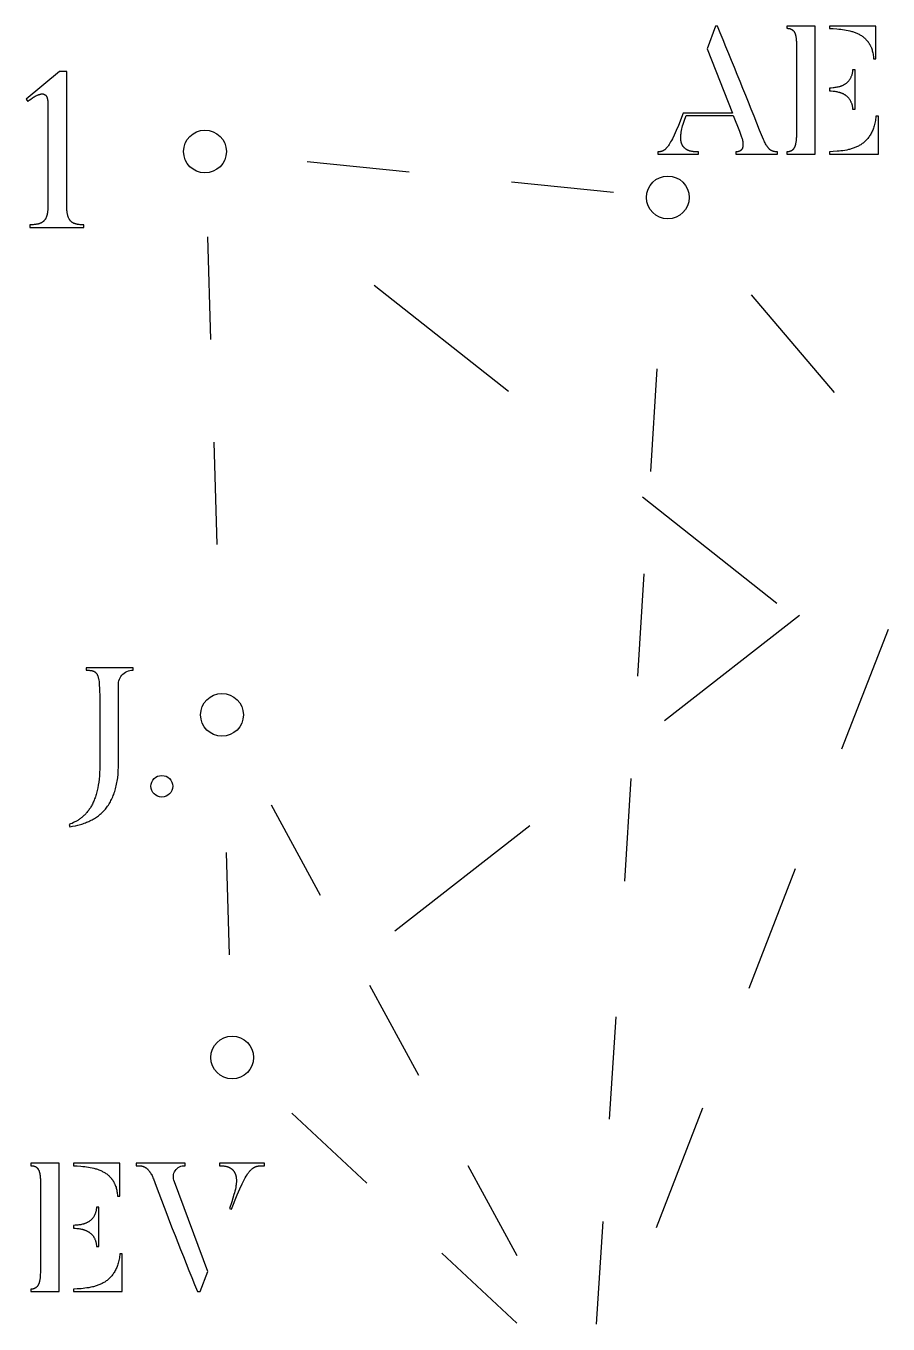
# Model space of a CAD drawing. Header units: millimetres. Extents: x 3735 to 5333, y 3252 to 4770.
# Drawn here: x 5042.9 to 5143.7, y 3332.1 to 3483.8 of the extents above; entities that cross this region are included whole.
import ezdxf

# ---------------------------------------------------------------- set-up
doc = ezdxf.new("R2010")
doc.units = ezdxf.units.MM
doc.layers.add('MASHARAB', color=6, linetype='Continuous', true_color=0xff00ff)

msp = doc.modelspace()

# ---------------------------------------------------------------- linework, layer by layer
at = {"layer": 'MASHARAB'}
for p, q in [((5075.76, 3467.98), (5087.7, 3466.8)), ((5099.65, 3465.61), (5111.59, 3464.43)), ((5064.12, 3459.18), (5064.48, 3447.19)), ((5083.59, 3453.55), (5099.29, 3441.16)), ((5127.66, 3452.39), (5137.39, 3440.97)), ((5116.66, 3443.74), (5115.9, 3431.76)), ((5064.84, 3435.19), (5065.21, 3423.2)), ((5114.98, 3428.77), (5130.68, 3416.37)), ((5115.14, 3419.79), (5114.38, 3407.81)), ((5117.55, 3402.65), (5133.32, 3414.95)), ((5143.67, 3413.26), (5138.25, 3399.28)), ((5113.62, 3395.84), (5112.86, 3383.86)), ((5071.55, 3392.76), (5077.29, 3382.22)), ((5086.01, 3378.05), (5101.78, 3390.35)), ((5066.29, 3387.21), (5066.65, 3375.22)), ((5132.83, 3385.29), (5127.41, 3371.31)), ((5083.04, 3371.69), (5088.78, 3361.15)), ((5111.85, 3367.99), (5111.09, 3356.02)), ((5073.97, 3356.73), (5082.74, 3348.54)), ((5121.98, 3357.32), (5116.56, 3343.33)), ((5094.53, 3350.62), (5100.27, 3340.08)), ((5110.33, 3344.04), (5109.57, 3332.07)), ((5091.51, 3340.35), (5100.28, 3332.16))]:
    msp.add_line(p, q, dxfattribs=at)
for points in [[(5128.98, 3470.85, 0.004811), (5123.72, 3483.84), (5123.51, 3483.84), (5122.51, 3481.18), (5125.47, 3473.66), (5119.74, 3473.66), (5119.16, 3472.2), (5118.9, 3471.61), (5118.67, 3471.09), (5118.46, 3470.66), (5118.36, 3470.47), (5118.26, 3470.29), (5118.17, 3470.13), (5118.08, 3469.99), (5117.99, 3469.86), (5117.95, 3469.8), (5117.91, 3469.74), (5117.87, 3469.69), (5117.83, 3469.64), (5117.79, 3469.6), (5117.75, 3469.55), (5117.71, 3469.51), (5117.68, 3469.47), (5117.64, 3469.44), (5117.6, 3469.4), (5117.56, 3469.37), (5117.53, 3469.35), (5117.51, 3469.33), (5117.49, 3469.32), (5117.47, 3469.31), (5117.46, 3469.3), (5117.44, 3469.28), (5117.42, 3469.27), (5117.4, 3469.26), (5117.39, 3469.25), (5117.37, 3469.24), (5117.35, 3469.24), (5117.33, 3469.23), (5117.32, 3469.22), (5117.3, 3469.21), (5117.28, 3469.21), (5117.26, 3469.2), (5117.25, 3469.19), (5117.23, 3469.19), (5117.21, 3469.18), (5117.2, 3469.18), (5117.18, 3469.17), (5117.14, 3469.16), (5117.11, 3469.15), (5117.07, 3469.15), (5117.04, 3469.14), (5117.01, 3469.14), (5116.97, 3469.13), (5116.93, 3469.13), (5116.9, 3469.13), (5116.83, 3469.12), (5116.75, 3469.12), (5116.75, 3468.84), (5121.51, 3468.84), (5121.51, 3469.12), (5121.37, 3469.12), (5121.24, 3469.12), (5121.11, 3469.13), (5120.99, 3469.14), (5120.94, 3469.14), (5120.88, 3469.15), (5120.83, 3469.16), (5120.77, 3469.17), (5120.72, 3469.18), (5120.67, 3469.19), (5120.62, 3469.2), (5120.57, 3469.21), (5120.52, 3469.22), (5120.47, 3469.24), (5120.43, 3469.25), (5120.39, 3469.27), (5120.34, 3469.28), (5120.3, 3469.3), (5120.26, 3469.32), (5120.22, 3469.34), (5120.18, 3469.36), (5120.15, 3469.38), (5120.11, 3469.4), (5120.08, 3469.42), (5120.04, 3469.44), (5120.01, 3469.46), (5119.98, 3469.49), (5119.95, 3469.51), (5119.92, 3469.54), (5119.89, 3469.56), (5119.86, 3469.59), (5119.83, 3469.62), (5119.81, 3469.64), (5119.78, 3469.67), (5119.76, 3469.7), (5119.74, 3469.73), (5119.72, 3469.76), (5119.69, 3469.79), (5119.67, 3469.82), (5119.66, 3469.85), (5119.64, 3469.88), (5119.62, 3469.92), (5119.6, 3469.95), (5119.59, 3469.98), (5119.57, 3470.02), (5119.56, 3470.05), (5119.55, 3470.09), (5119.53, 3470.12), (5119.52, 3470.16), (5119.51, 3470.19), (5119.5, 3470.23), (5119.49, 3470.27), (5119.49, 3470.31), (5119.48, 3470.34), (5119.47, 3470.38), (5119.46, 3470.42), (5119.46, 3470.46), (5119.45, 3470.5), (5119.45, 3470.58), (5119.44, 3470.66), (5119.44, 3470.75), (5119.44, 3470.83), (5119.44, 3470.91), (5119.45, 3471), (5119.45, 3471.09), (5119.46, 3471.17), (5119.47, 3471.26), (5119.48, 3471.35), (5119.5, 3471.44), (5119.53, 3471.62), (5119.57, 3471.8), (5119.62, 3471.99), (5119.66, 3472.17), (5119.72, 3472.35), (5119.83, 3472.71), (5120.06, 3473.38), (5125.58, 3473.38), (5126.3, 3471.53), (5126.39, 3471.31), (5126.48, 3471.08), (5126.51, 3470.97), (5126.55, 3470.86), (5126.58, 3470.76), (5126.61, 3470.65), (5126.64, 3470.55), (5126.66, 3470.44), (5126.68, 3470.34), (5126.69, 3470.29), (5126.69, 3470.24), (5126.7, 3470.2), (5126.7, 3470.15), (5126.71, 3470.1), (5126.71, 3470.05), (5126.71, 3470.01), (5126.71, 3469.96), (5126.71, 3469.92), (5126.71, 3469.88), (5126.71, 3469.84), (5126.7, 3469.8), (5126.7, 3469.75), (5126.69, 3469.74), (5126.69, 3469.72), (5126.69, 3469.7), (5126.68, 3469.68), (5126.68, 3469.66), (5126.67, 3469.64), (5126.67, 3469.62), (5126.66, 3469.6), (5126.66, 3469.59), (5126.65, 3469.57), (5126.64, 3469.55), (5126.64, 3469.53), (5126.63, 3469.52), (5126.62, 3469.5), (5126.61, 3469.49), (5126.6, 3469.47), (5126.59, 3469.45), (5126.59, 3469.44), (5126.58, 3469.43), (5126.57, 3469.41), (5126.56, 3469.4), (5126.54, 3469.38), (5126.53, 3469.37), (5126.52, 3469.36), (5126.51, 3469.34), (5126.5, 3469.33), (5126.48, 3469.32), (5126.47, 3469.31), (5126.46, 3469.29), (5126.44, 3469.28), (5126.43, 3469.27), (5126.42, 3469.26), (5126.4, 3469.25), (5126.38, 3469.24), (5126.37, 3469.23), (5126.35, 3469.22), (5126.33, 3469.21), (5126.32, 3469.21), (5126.3, 3469.2), (5126.28, 3469.19), (5126.26, 3469.18), (5126.24, 3469.18), (5126.22, 3469.17), (5126.2, 3469.16), (5126.18, 3469.16), (5126.16, 3469.15), (5126.14, 3469.15), (5126.12, 3469.14), (5126.1, 3469.14), (5126.07, 3469.14), (5126.05, 3469.13), (5126.03, 3469.13), (5126, 3469.13), (5125.98, 3469.13), (5125.95, 3469.12), (5125.93, 3469.12), (5125.87, 3469.12), (5125.87, 3468.84), (5130.73, 3468.84), (5130.73, 3469.12), (5130.51, 3469.14), (5130.46, 3469.14), (5130.41, 3469.15), (5130.36, 3469.16), (5130.33, 3469.16), (5130.31, 3469.17), (5130.28, 3469.18), (5130.25, 3469.18), (5130.23, 3469.19), (5130.2, 3469.2), (5130.18, 3469.21), (5130.15, 3469.22), (5130.13, 3469.23), (5130.1, 3469.24), (5130.08, 3469.25), (5130.05, 3469.26), (5130.03, 3469.28), (5130, 3469.29), (5129.97, 3469.31), (5129.95, 3469.32), (5129.92, 3469.34), (5129.9, 3469.36), (5129.87, 3469.38), (5129.85, 3469.4), (5129.82, 3469.43), (5129.79, 3469.45), (5129.77, 3469.48), (5129.74, 3469.5), (5129.72, 3469.53), (5129.69, 3469.56), (5129.66, 3469.6), (5129.64, 3469.63), (5129.61, 3469.66), (5129.58, 3469.7), (5129.55, 3469.74), (5129.53, 3469.78), (5129.47, 3469.86), (5129.41, 3469.96), (5129.36, 3470.06), (5129.3, 3470.17), (5129.24, 3470.29), (5129.18, 3470.41), (5129.11, 3470.55)], [(5055.42, 3408.52), (5055.42, 3408.78), (5049.95, 3408.78), (5049.95, 3408.52), (5050.09, 3408.52), (5050.22, 3408.51), (5050.28, 3408.51), (5050.35, 3408.5), (5050.4, 3408.5), (5050.46, 3408.49), (5050.52, 3408.48), (5050.57, 3408.47), (5050.6, 3408.47), (5050.62, 3408.46), (5050.65, 3408.45), (5050.67, 3408.45), (5050.69, 3408.44), (5050.72, 3408.43), (5050.74, 3408.42), (5050.76, 3408.42), (5050.79, 3408.41), (5050.81, 3408.4), (5050.83, 3408.39), (5050.85, 3408.38), (5050.87, 3408.37), (5050.89, 3408.36), (5050.91, 3408.34), (5050.93, 3408.33), (5050.95, 3408.32), (5050.97, 3408.31), (5050.98, 3408.29), (5051, 3408.28), (5051.02, 3408.26), (5051.04, 3408.25), (5051.05, 3408.23), (5051.07, 3408.22), (5051.08, 3408.2), (5051.1, 3408.18), (5051.12, 3408.16), (5051.13, 3408.14), (5051.14, 3408.12), (5051.16, 3408.1), (5051.17, 3408.08), (5051.19, 3408.06), (5051.2, 3408.04), (5051.21, 3408.02), (5051.22, 3408), (5051.23, 3407.97), (5051.25, 3407.95), (5051.26, 3407.92), (5051.27, 3407.9), (5051.28, 3407.87), (5051.29, 3407.84), (5051.3, 3407.81), (5051.32, 3407.76), (5051.34, 3407.69), (5051.35, 3407.63), (5051.37, 3407.56), (5051.39, 3407.49), (5051.4, 3407.42), (5051.41, 3407.34), (5051.44, 3407.18), (5051.46, 3407), (5051.47, 3406.81), (5051.5, 3406.37), (5051.52, 3405.3), (5051.52, 3403.94), (5051.52, 3397.38), (5051.52, 3396.95), (5051.5, 3396.54), (5051.48, 3396.15), (5051.45, 3395.78), (5051.4, 3395.42), (5051.35, 3395.08), (5051.29, 3394.75), (5051.22, 3394.44), (5051.19, 3394.29), (5051.15, 3394.14), (5051.11, 3394), (5051.06, 3393.86), (5051.02, 3393.72), (5050.97, 3393.59), (5050.92, 3393.46), (5050.87, 3393.33), (5050.82, 3393.21), (5050.77, 3393.09), (5050.72, 3392.98), (5050.66, 3392.86), (5050.6, 3392.75), (5050.54, 3392.64), (5050.48, 3392.54), (5050.42, 3392.44), (5050.36, 3392.34), (5050.29, 3392.25), (5050.23, 3392.15), (5050.16, 3392.06), (5050.09, 3391.98), (5050.02, 3391.89), (5049.95, 3391.81), (5049.88, 3391.73), (5049.81, 3391.65), (5049.74, 3391.58), (5049.66, 3391.51), (5049.59, 3391.44), (5049.51, 3391.37), (5049.43, 3391.3), (5049.36, 3391.24), (5049.28, 3391.18), (5049.2, 3391.12), (5049.12, 3391.07), (5049.04, 3391.01), (5048.96, 3390.96), (5048.87, 3390.91), (5048.79, 3390.86), (5048.71, 3390.81), (5048.62, 3390.77), (5048.54, 3390.73), (5048.46, 3390.69), (5048.29, 3390.61), (5048.12, 3390.54), (5047.94, 3390.47), (5048.03, 3390.22), (5048.35, 3390.27), (5048.67, 3390.33), (5048.97, 3390.4), (5049.12, 3390.44), (5049.27, 3390.48), (5049.42, 3390.53), (5049.56, 3390.57), (5049.7, 3390.62), (5049.84, 3390.67), (5049.98, 3390.73), (5050.12, 3390.78), (5050.25, 3390.84), (5050.38, 3390.9), (5050.51, 3390.97), (5050.64, 3391.04), (5050.77, 3391.11), (5050.89, 3391.18), (5051.01, 3391.25), (5051.13, 3391.33), (5051.24, 3391.41), (5051.36, 3391.5), (5051.47, 3391.58), (5051.58, 3391.68), (5051.68, 3391.77), (5051.79, 3391.87), (5051.89, 3391.96), (5051.99, 3392.07), (5052.08, 3392.17), (5052.18, 3392.28), (5052.27, 3392.39), (5052.36, 3392.51), (5052.44, 3392.63), (5052.53, 3392.75), (5052.61, 3392.88), (5052.69, 3393), (5052.76, 3393.14), (5052.83, 3393.27), (5052.9, 3393.41), (5052.97, 3393.56), (5053.04, 3393.7), (5053.1, 3393.85), (5053.16, 3394), (5053.21, 3394.16), (5053.27, 3394.32), (5053.32, 3394.49), (5053.37, 3394.66), (5053.41, 3394.83), (5053.45, 3395), (5053.49, 3395.18), (5053.53, 3395.37), (5053.56, 3395.56), (5053.59, 3395.75), (5053.62, 3395.94), (5053.66, 3396.35), (5053.69, 3396.76), (5053.71, 3397.2), (5053.72, 3397.65), (5053.72, 3406.54, -0.473478)], [(5061.5, 3350.58), (5061.5, 3350.86), (5055.79, 3350.86), (5055.79, 3350.58), (5055.93, 3350.58), (5056.06, 3350.58), (5056.13, 3350.58), (5056.2, 3350.57), (5056.26, 3350.57), (5056.33, 3350.56), (5056.36, 3350.55), (5056.39, 3350.55), (5056.43, 3350.54), (5056.46, 3350.53), (5056.49, 3350.53), (5056.52, 3350.52), (5056.56, 3350.51), (5056.59, 3350.5), (5056.62, 3350.49), (5056.65, 3350.47), (5056.68, 3350.46), (5056.72, 3350.45), (5056.75, 3350.43), (5056.78, 3350.42), (5056.81, 3350.4), (5056.84, 3350.38), (5056.87, 3350.36), (5056.91, 3350.34), (5056.94, 3350.32), (5056.97, 3350.3), (5057, 3350.28), (5057.03, 3350.25), (5057.06, 3350.22), (5057.09, 3350.2), (5057.12, 3350.17), (5057.15, 3350.14), (5057.18, 3350.1), (5057.21, 3350.07), (5057.24, 3350.03), (5057.27, 3350), (5057.3, 3349.96), (5057.33, 3349.92), (5057.36, 3349.88), (5057.39, 3349.83), (5057.42, 3349.79), (5057.45, 3349.74), (5057.48, 3349.69), (5057.51, 3349.64), (5057.57, 3349.54), (5057.63, 3349.42), (5057.68, 3349.3), (5057.74, 3349.17), (5057.8, 3349.03, 0.007841), (5062.95, 3335.86), (5063.25, 3335.86), (5064.17, 3338.21), (5060.25, 3348.71, -0.564975)]]:
    msp.add_lwpolyline(points, format="xyb", close=True, dxfattribs=at)
for points in [[(5131.84, 3469.12), (5131.84, 3468.84), (5135.16, 3468.84), (5135.16, 3483.84), (5131.84, 3483.84), (5131.84, 3483.57), (5131.88, 3483.57), (5131.93, 3483.57), (5131.97, 3483.56), (5132.01, 3483.56), (5132.05, 3483.56), (5132.08, 3483.55), (5132.12, 3483.54), (5132.16, 3483.54), (5132.19, 3483.53), (5132.23, 3483.52), (5132.24, 3483.51), (5132.26, 3483.51), (5132.28, 3483.5), (5132.29, 3483.5), (5132.31, 3483.49), (5132.32, 3483.48), (5132.34, 3483.48), (5132.35, 3483.47), (5132.37, 3483.46), (5132.38, 3483.46), (5132.4, 3483.45), (5132.41, 3483.44), (5132.43, 3483.43), (5132.44, 3483.42), (5132.45, 3483.42), (5132.47, 3483.41), (5132.48, 3483.4), (5132.49, 3483.39), (5132.5, 3483.38), (5132.52, 3483.37), (5132.53, 3483.36), (5132.54, 3483.35), (5132.55, 3483.34), (5132.56, 3483.33), (5132.58, 3483.32), (5132.59, 3483.31), (5132.6, 3483.29), (5132.61, 3483.28), (5132.62, 3483.27), (5132.63, 3483.26), (5132.64, 3483.25), (5132.65, 3483.23), (5132.66, 3483.22), (5132.67, 3483.21), (5132.68, 3483.19), (5132.69, 3483.18), (5132.71, 3483.15), (5132.72, 3483.12), (5132.74, 3483.09), (5132.76, 3483.06), (5132.77, 3483.03), (5132.79, 3483), (5132.8, 3482.96), (5132.81, 3482.93), (5132.82, 3482.89), (5132.84, 3482.86), (5132.85, 3482.82), (5132.86, 3482.78), (5132.87, 3482.74), (5132.88, 3482.7), (5132.9, 3482.61), (5132.91, 3482.53), (5132.92, 3482.44), (5132.94, 3482.34), (5132.95, 3482.24), (5132.95, 3482.14), (5132.96, 3482.03), (5132.97, 3481.81), (5132.97, 3481.56), (5132.97, 3471.34), (5132.97, 3471.07), (5132.96, 3470.83), (5132.95, 3470.71), (5132.94, 3470.6), (5132.93, 3470.49), (5132.92, 3470.38), (5132.9, 3470.28), (5132.89, 3470.18), (5132.87, 3470.09), (5132.85, 3470), (5132.84, 3469.96), (5132.82, 3469.92), (5132.81, 3469.87), (5132.8, 3469.83), (5132.78, 3469.8), (5132.77, 3469.76), (5132.76, 3469.72), (5132.74, 3469.69), (5132.72, 3469.65), (5132.71, 3469.62), (5132.69, 3469.59), (5132.67, 3469.56), (5132.65, 3469.52), (5132.63, 3469.5), (5132.62, 3469.48), (5132.61, 3469.47), (5132.6, 3469.45), (5132.59, 3469.44), (5132.58, 3469.43), (5132.57, 3469.41), (5132.56, 3469.4), (5132.55, 3469.39), (5132.53, 3469.38), (5132.52, 3469.37), (5132.51, 3469.36), (5132.5, 3469.34), (5132.49, 3469.33), (5132.47, 3469.32), (5132.46, 3469.31), (5132.45, 3469.3), (5132.43, 3469.29), (5132.42, 3469.28), (5132.41, 3469.27), (5132.39, 3469.26), (5132.38, 3469.26), (5132.37, 3469.25), (5132.35, 3469.24), (5132.34, 3469.23), (5132.32, 3469.22), (5132.31, 3469.22), (5132.29, 3469.21), (5132.28, 3469.2), (5132.26, 3469.2), (5132.24, 3469.19), (5132.23, 3469.18), (5132.21, 3469.18), (5132.2, 3469.17), (5132.18, 3469.17), (5132.16, 3469.16), (5132.15, 3469.16), (5132.13, 3469.15), (5132.11, 3469.15), (5132.07, 3469.14), (5132.04, 3469.14), (5132, 3469.13), (5131.96, 3469.13), (5131.92, 3469.12), (5131.88, 3469.12)], [(5141.98, 3480.01), (5142.26, 3480.01), (5142.26, 3483.84), (5136.83, 3483.84), (5136.83, 3483.55), (5137.26, 3483.53), (5137.7, 3483.5), (5137.92, 3483.48), (5138.14, 3483.46), (5138.36, 3483.43), (5138.57, 3483.4), (5138.79, 3483.36), (5139, 3483.32), (5139.21, 3483.27), (5139.32, 3483.24), (5139.42, 3483.21), (5139.52, 3483.18), (5139.62, 3483.15), (5139.72, 3483.12), (5139.82, 3483.08), (5139.91, 3483.04), (5140.01, 3483), (5140.1, 3482.96), (5140.19, 3482.91), (5140.29, 3482.87), (5140.37, 3482.82), (5140.46, 3482.76), (5140.55, 3482.71), (5140.63, 3482.65), (5140.71, 3482.6), (5140.79, 3482.53), (5140.87, 3482.47), (5140.95, 3482.4), (5141.02, 3482.33), (5141.09, 3482.26), (5141.13, 3482.22), (5141.16, 3482.19), (5141.2, 3482.15), (5141.23, 3482.11), (5141.26, 3482.07), (5141.3, 3482.03), (5141.33, 3481.99), (5141.36, 3481.94), (5141.39, 3481.9), (5141.42, 3481.86), (5141.45, 3481.81), (5141.48, 3481.77), (5141.5, 3481.72), (5141.53, 3481.67), (5141.56, 3481.63), (5141.58, 3481.58), (5141.61, 3481.53), (5141.63, 3481.48), (5141.66, 3481.43), (5141.68, 3481.37), (5141.72, 3481.27), (5141.76, 3481.16), (5141.8, 3481.05), (5141.83, 3480.93), (5141.86, 3480.81), (5141.89, 3480.69), (5141.92, 3480.56), (5141.94, 3480.43), (5141.96, 3480.29), (5141.97, 3480.15)], [(5049.65, 3460.6), (5049.48, 3460.6), (5049.3, 3460.61), (5049.22, 3460.61), (5049.13, 3460.62), (5049.05, 3460.63), (5048.96, 3460.64), (5048.92, 3460.64), (5048.88, 3460.65), (5048.83, 3460.66), (5048.79, 3460.67), (5048.75, 3460.68), (5048.71, 3460.69), (5048.67, 3460.7), (5048.63, 3460.71), (5048.59, 3460.73), (5048.55, 3460.74), (5048.51, 3460.76), (5048.47, 3460.78), (5048.44, 3460.8), (5048.4, 3460.82), (5048.38, 3460.83), (5048.36, 3460.84), (5048.34, 3460.85), (5048.33, 3460.86), (5048.31, 3460.87), (5048.29, 3460.88), (5048.27, 3460.9), (5048.26, 3460.91), (5048.24, 3460.92), (5048.22, 3460.94), (5048.2, 3460.95), (5048.19, 3460.97), (5048.17, 3460.98), (5048.16, 3461), (5048.14, 3461.01), (5048.12, 3461.03), (5048.11, 3461.05), (5048.09, 3461.06), (5048.08, 3461.08), (5048.06, 3461.1), (5048.05, 3461.12), (5048.03, 3461.14), (5048.02, 3461.16), (5048.01, 3461.18), (5047.99, 3461.2), (5047.98, 3461.22), (5047.97, 3461.24), (5047.95, 3461.26), (5047.94, 3461.28), (5047.93, 3461.31), (5047.92, 3461.33), (5047.9, 3461.35), (5047.88, 3461.4), (5047.86, 3461.45), (5047.84, 3461.51), (5047.82, 3461.56), (5047.8, 3461.62), (5047.78, 3461.68), (5047.77, 3461.74), (5047.75, 3461.81), (5047.74, 3461.88), (5047.72, 3461.94), (5047.71, 3462.02), (5047.7, 3462.09), (5047.7, 3462.17), (5047.69, 3462.25), (5047.68, 3462.33), (5047.68, 3462.42), (5047.68, 3462.5), (5047.68, 3462.6), (5047.68, 3478.52), (5046.83, 3478.52), (5042.9, 3475.3), (5043.1, 3475.02), (5043.28, 3475.16), (5043.47, 3475.3), (5043.67, 3475.44), (5043.77, 3475.5), (5043.87, 3475.56), (5043.97, 3475.62), (5044.06, 3475.67), (5044.16, 3475.72), (5044.21, 3475.75), (5044.26, 3475.77), (5044.31, 3475.79), (5044.36, 3475.81), (5044.4, 3475.82), (5044.45, 3475.84), (5044.5, 3475.85), (5044.54, 3475.87), (5044.56, 3475.87), (5044.59, 3475.88), (5044.61, 3475.88), (5044.63, 3475.88), (5044.65, 3475.89), (5044.67, 3475.89), (5044.7, 3475.89), (5044.72, 3475.9), (5044.74, 3475.9), (5044.76, 3475.9), (5044.78, 3475.9), (5044.8, 3475.9), (5044.82, 3475.9), (5044.84, 3475.9), (5044.86, 3475.9), (5044.88, 3475.89), (5044.9, 3475.89), (5044.92, 3475.89), (5044.94, 3475.88), (5044.96, 3475.88), (5044.98, 3475.88), (5044.98, 3475.87), (5044.99, 3475.87), (5045, 3475.87), (5045.01, 3475.86), (5045.02, 3475.86), (5045.03, 3475.86), (5045.04, 3475.85), (5045.05, 3475.85), (5045.06, 3475.84), (5045.06, 3475.84), (5045.07, 3475.84), (5045.08, 3475.83), (5045.09, 3475.83), (5045.1, 3475.82), (5045.11, 3475.82), (5045.11, 3475.81), (5045.12, 3475.81), (5045.13, 3475.8), (5045.14, 3475.79), (5045.14, 3475.79), (5045.15, 3475.78), (5045.16, 3475.78), (5045.17, 3475.77), (5045.17, 3475.76), (5045.18, 3475.76), (5045.19, 3475.75), (5045.2, 3475.74), (5045.2, 3475.73), (5045.21, 3475.73), (5045.22, 3475.72), (5045.22, 3475.71), (5045.23, 3475.7), (5045.24, 3475.69), (5045.26, 3475.67), (5045.27, 3475.65), (5045.28, 3475.63), (5045.29, 3475.61), (5045.3, 3475.59), (5045.32, 3475.57), (5045.33, 3475.55), (5045.34, 3475.52), (5045.35, 3475.5), (5045.36, 3475.48), (5045.37, 3475.45), (5045.37, 3475.42), (5045.38, 3475.4), (5045.39, 3475.37), (5045.4, 3475.34), (5045.4, 3475.31), (5045.41, 3475.28), (5045.42, 3475.25), (5045.42, 3475.21), (5045.43, 3475.18), (5045.44, 3475.11), (5045.44, 3475.04), (5045.45, 3474.96), (5045.45, 3474.88), (5045.45, 3474.79), (5045.45, 3462.6), (5045.45, 3462.51), (5045.45, 3462.42), (5045.45, 3462.34), (5045.44, 3462.26), (5045.43, 3462.18), (5045.43, 3462.11), (5045.42, 3462.04), (5045.4, 3461.97), (5045.39, 3461.9), (5045.38, 3461.83), (5045.36, 3461.77), (5045.35, 3461.71), (5045.33, 3461.65), (5045.31, 3461.59), (5045.29, 3461.54), (5045.27, 3461.49), (5045.25, 3461.44), (5045.23, 3461.39), (5045.21, 3461.36), (5045.2, 3461.34), (5045.19, 3461.32), (5045.18, 3461.29), (5045.16, 3461.27), (5045.15, 3461.25), (5045.14, 3461.23), (5045.12, 3461.21), (5045.11, 3461.19), (5045.09, 3461.17), (5045.08, 3461.15), (5045.07, 3461.13), (5045.05, 3461.12), (5045.03, 3461.1), (5045.02, 3461.08), (5045, 3461.06), (5044.99, 3461.05), (5044.97, 3461.03), (5044.95, 3461.01), (5044.94, 3461), (5044.92, 3460.98), (5044.9, 3460.97), (5044.89, 3460.96), (5044.87, 3460.94), (5044.85, 3460.93), (5044.83, 3460.91), (5044.82, 3460.9), (5044.8, 3460.89), (5044.78, 3460.88), (5044.76, 3460.87), (5044.72, 3460.84), (5044.68, 3460.82), (5044.64, 3460.8), (5044.6, 3460.78), (5044.56, 3460.77), (5044.52, 3460.75), (5044.48, 3460.73), (5044.44, 3460.72), (5044.39, 3460.71), (5044.35, 3460.69), (5044.31, 3460.68), (5044.26, 3460.67), (5044.22, 3460.66), (5044.17, 3460.65), (5044.13, 3460.65), (5044.03, 3460.63), (5043.94, 3460.62), (5043.84, 3460.62), (5043.75, 3460.61), (5043.55, 3460.6), (5043.36, 3460.6), (5043.36, 3460.29), (5049.65, 3460.29)], [(5139.53, 3474.13), (5139.81, 3474.13), (5139.81, 3478.71), (5139.53, 3478.71), (5139.52, 3478.62), (5139.51, 3478.54), (5139.5, 3478.46), (5139.49, 3478.38), (5139.47, 3478.3), (5139.46, 3478.23), (5139.44, 3478.15), (5139.42, 3478.08), (5139.39, 3478.01), (5139.37, 3477.95), (5139.34, 3477.88), (5139.32, 3477.82), (5139.29, 3477.76), (5139.26, 3477.7), (5139.23, 3477.65), (5139.2, 3477.59), (5139.16, 3477.54), (5139.13, 3477.49), (5139.09, 3477.44), (5139.05, 3477.39), (5139.01, 3477.35), (5138.97, 3477.3), (5138.93, 3477.26), (5138.89, 3477.22), (5138.85, 3477.18), (5138.8, 3477.15), (5138.76, 3477.11), (5138.71, 3477.08), (5138.67, 3477.05), (5138.62, 3477.02), (5138.57, 3476.99), (5138.52, 3476.96), (5138.47, 3476.93), (5138.42, 3476.91), (5138.37, 3476.88), (5138.32, 3476.86), (5138.27, 3476.84), (5138.22, 3476.82), (5138.16, 3476.8), (5138.11, 3476.78), (5138.06, 3476.76), (5138, 3476.74), (5137.95, 3476.73), (5137.9, 3476.71), (5137.79, 3476.69), (5137.68, 3476.67), (5137.57, 3476.65), (5137.46, 3476.63), (5137.35, 3476.62), (5137.24, 3476.61), (5137.03, 3476.59), (5136.83, 3476.58), (5136.83, 3476.26), (5137.03, 3476.25), (5137.24, 3476.23), (5137.34, 3476.22), (5137.45, 3476.21), (5137.56, 3476.19), (5137.67, 3476.17), (5137.78, 3476.15), (5137.89, 3476.12), (5137.94, 3476.11), (5137.99, 3476.09), (5138.05, 3476.07), (5138.1, 3476.06), (5138.15, 3476.04), (5138.21, 3476.02), (5138.26, 3476), (5138.31, 3475.97), (5138.36, 3475.95), (5138.41, 3475.93), (5138.46, 3475.9), (5138.51, 3475.87), (5138.56, 3475.84), (5138.61, 3475.82), (5138.66, 3475.78), (5138.71, 3475.75), (5138.75, 3475.72), (5138.8, 3475.68), (5138.84, 3475.64), (5138.89, 3475.61), (5138.93, 3475.57), (5138.97, 3475.52), (5139.01, 3475.48), (5139.05, 3475.44), (5139.09, 3475.39), (5139.12, 3475.34), (5139.16, 3475.29), (5139.19, 3475.24), (5139.23, 3475.18), (5139.26, 3475.13), (5139.29, 3475.07), (5139.32, 3475.01), (5139.34, 3474.95), (5139.37, 3474.88), (5139.39, 3474.82), (5139.42, 3474.75), (5139.44, 3474.68), (5139.46, 3474.61), (5139.47, 3474.53), (5139.49, 3474.46), (5139.5, 3474.38), (5139.51, 3474.3), (5139.52, 3474.21)], [(5136.83, 3469.14), (5136.83, 3468.84), (5142.54, 3468.84), (5142.54, 3473.28), (5142.26, 3473.28), (5142.24, 3473.11), (5142.22, 3472.94), (5142.19, 3472.78), (5142.16, 3472.62), (5142.13, 3472.47), (5142.1, 3472.32), (5142.06, 3472.18), (5142.02, 3472.04), (5141.97, 3471.91), (5141.93, 3471.78), (5141.88, 3471.65), (5141.83, 3471.53), (5141.77, 3471.41), (5141.71, 3471.3), (5141.65, 3471.19), (5141.59, 3471.08), (5141.52, 3470.98), (5141.46, 3470.88), (5141.39, 3470.79), (5141.31, 3470.7), (5141.24, 3470.61), (5141.16, 3470.52), (5141.08, 3470.44), (5141, 3470.37), (5140.92, 3470.29), (5140.84, 3470.22), (5140.75, 3470.15), (5140.66, 3470.09), (5140.57, 3470.02), (5140.48, 3469.96), (5140.39, 3469.91), (5140.29, 3469.85), (5140.2, 3469.8), (5140.1, 3469.75), (5140, 3469.7), (5139.9, 3469.66), (5139.8, 3469.62), (5139.7, 3469.58), (5139.59, 3469.54), (5139.49, 3469.51), (5139.38, 3469.47), (5139.28, 3469.44), (5139.17, 3469.41), (5139.06, 3469.39), (5138.84, 3469.34), (5138.62, 3469.3), (5138.4, 3469.26), (5138.17, 3469.23), (5137.95, 3469.21), (5137.72, 3469.19), (5137.27, 3469.16)], [(5043.46, 3336.14), (5043.46, 3335.86), (5046.78, 3335.86), (5046.78, 3350.86), (5043.46, 3350.86), (5043.46, 3350.58), (5043.5, 3350.58), (5043.54, 3350.58), (5043.58, 3350.58), (5043.62, 3350.58), (5043.66, 3350.57), (5043.7, 3350.57), (5043.74, 3350.56), (5043.77, 3350.55), (5043.81, 3350.54), (5043.84, 3350.54), (5043.86, 3350.53), (5043.88, 3350.52), (5043.89, 3350.52), (5043.91, 3350.51), (5043.92, 3350.51), (5043.94, 3350.5), (5043.96, 3350.49), (5043.97, 3350.49), (5043.99, 3350.48), (5044, 3350.47), (5044.01, 3350.47), (5044.03, 3350.46), (5044.04, 3350.45), (5044.06, 3350.44), (5044.07, 3350.43), (5044.08, 3350.42), (5044.1, 3350.41), (5044.11, 3350.41), (5044.12, 3350.4), (5044.13, 3350.39), (5044.15, 3350.38), (5044.16, 3350.37), (5044.17, 3350.36), (5044.18, 3350.34), (5044.19, 3350.33), (5044.2, 3350.32), (5044.22, 3350.31), (5044.23, 3350.3), (5044.24, 3350.29), (5044.25, 3350.28), (5044.26, 3350.26), (5044.27, 3350.25), (5044.28, 3350.24), (5044.29, 3350.22), (5044.3, 3350.21), (5044.31, 3350.2), (5044.32, 3350.17), (5044.34, 3350.14), (5044.36, 3350.11), (5044.37, 3350.08), (5044.39, 3350.05), (5044.4, 3350.01), (5044.42, 3349.98), (5044.43, 3349.95), (5044.44, 3349.91), (5044.45, 3349.87), (5044.47, 3349.83), (5044.48, 3349.8), (5044.49, 3349.76), (5044.5, 3349.72), (5044.51, 3349.63), (5044.53, 3349.54), (5044.54, 3349.45), (5044.55, 3349.36), (5044.56, 3349.26), (5044.57, 3349.15), (5044.58, 3349.05), (5044.58, 3348.82), (5044.59, 3348.58), (5044.59, 3338.35), (5044.58, 3338.09), (5044.57, 3337.84), (5044.57, 3337.73), (5044.56, 3337.61), (5044.55, 3337.5), (5044.54, 3337.4), (5044.52, 3337.3), (5044.5, 3337.2), (5044.49, 3337.11), (5044.46, 3337.02), (5044.45, 3336.97), (5044.44, 3336.93), (5044.43, 3336.89), (5044.42, 3336.85), (5044.4, 3336.81), (5044.39, 3336.78), (5044.37, 3336.74), (5044.36, 3336.7), (5044.34, 3336.67), (5044.32, 3336.64), (5044.31, 3336.6), (5044.29, 3336.57), (5044.27, 3336.54), (5044.25, 3336.51), (5044.24, 3336.5), (5044.23, 3336.48), (5044.22, 3336.47), (5044.21, 3336.46), (5044.2, 3336.44), (5044.19, 3336.43), (5044.17, 3336.42), (5044.16, 3336.41), (5044.15, 3336.4), (5044.14, 3336.38), (5044.13, 3336.37), (5044.12, 3336.36), (5044.1, 3336.35), (5044.09, 3336.34), (5044.08, 3336.33), (5044.06, 3336.32), (5044.05, 3336.31), (5044.04, 3336.3), (5044.02, 3336.29), (5044.01, 3336.28), (5044, 3336.27), (5043.98, 3336.26), (5043.97, 3336.26), (5043.95, 3336.25), (5043.94, 3336.24), (5043.92, 3336.23), (5043.91, 3336.23), (5043.89, 3336.22), (5043.88, 3336.21), (5043.86, 3336.21), (5043.85, 3336.2), (5043.83, 3336.19), (5043.81, 3336.19), (5043.8, 3336.18), (5043.78, 3336.18), (5043.76, 3336.17), (5043.74, 3336.17), (5043.73, 3336.17), (5043.69, 3336.16), (5043.65, 3336.15), (5043.62, 3336.15), (5043.58, 3336.14), (5043.54, 3336.14), (5043.5, 3336.14)], [(5053.6, 3347.03), (5053.88, 3347.03), (5053.88, 3350.86), (5048.44, 3350.86), (5048.44, 3350.56), (5048.88, 3350.55), (5049.32, 3350.52), (5049.54, 3350.5), (5049.76, 3350.48), (5049.98, 3350.45), (5050.19, 3350.42), (5050.41, 3350.38), (5050.62, 3350.34), (5050.83, 3350.29), (5050.93, 3350.26), (5051.03, 3350.23), (5051.14, 3350.2), (5051.24, 3350.17), (5051.34, 3350.13), (5051.43, 3350.1), (5051.53, 3350.06), (5051.63, 3350.02), (5051.72, 3349.97), (5051.81, 3349.93), (5051.9, 3349.88), (5051.99, 3349.83), (5052.08, 3349.78), (5052.17, 3349.73), (5052.25, 3349.67), (5052.33, 3349.61), (5052.41, 3349.55), (5052.49, 3349.49), (5052.57, 3349.42), (5052.64, 3349.35), (5052.71, 3349.28), (5052.75, 3349.24), (5052.78, 3349.2), (5052.82, 3349.16), (5052.85, 3349.13), (5052.88, 3349.09), (5052.91, 3349.04), (5052.95, 3349), (5052.98, 3348.96), (5053.01, 3348.92), (5053.04, 3348.87), (5053.06, 3348.83), (5053.09, 3348.78), (5053.12, 3348.74), (5053.15, 3348.69), (5053.17, 3348.64), (5053.2, 3348.59), (5053.22, 3348.54), (5053.25, 3348.49), (5053.27, 3348.44), (5053.3, 3348.39), (5053.34, 3348.29), (5053.38, 3348.18), (5053.42, 3348.06), (5053.45, 3347.95), (5053.48, 3347.83), (5053.51, 3347.7), (5053.53, 3347.57), (5053.56, 3347.44), (5053.57, 3347.31), (5053.59, 3347.17)], [(5070.79, 3350.58), (5070.79, 3350.86), (5065.51, 3350.86), (5065.51, 3350.58), (5065.65, 3350.58), (5065.78, 3350.58), (5065.85, 3350.57), (5065.91, 3350.57), (5065.97, 3350.56), (5066.04, 3350.55), (5066.09, 3350.54), (5066.15, 3350.53), (5066.21, 3350.52), (5066.26, 3350.51), (5066.32, 3350.5), (5066.37, 3350.48), (5066.42, 3350.47), (5066.47, 3350.45), (5066.52, 3350.43), (5066.56, 3350.42), (5066.61, 3350.4), (5066.65, 3350.38), (5066.69, 3350.36), (5066.73, 3350.34), (5066.77, 3350.32), (5066.81, 3350.29), (5066.85, 3350.27), (5066.89, 3350.24), (5066.92, 3350.22), (5066.96, 3350.19), (5066.99, 3350.17), (5067.02, 3350.14), (5067.05, 3350.11), (5067.08, 3350.08), (5067.11, 3350.05), (5067.13, 3350.02), (5067.16, 3349.99), (5067.19, 3349.96), (5067.21, 3349.92), (5067.23, 3349.89), (5067.25, 3349.86), (5067.27, 3349.82), (5067.29, 3349.79), (5067.31, 3349.75), (5067.33, 3349.71), (5067.35, 3349.68), (5067.36, 3349.64), (5067.38, 3349.6), (5067.39, 3349.56), (5067.4, 3349.52), (5067.41, 3349.48), (5067.43, 3349.44), (5067.44, 3349.4), (5067.44, 3349.36), (5067.45, 3349.32), (5067.46, 3349.27), (5067.47, 3349.23), (5067.47, 3349.19), (5067.48, 3349.14), (5067.48, 3349.1), (5067.49, 3349.01), (5067.49, 3348.92), (5067.49, 3348.82), (5067.49, 3348.73), (5067.49, 3348.63), (5067.48, 3348.54), (5067.47, 3348.44), (5067.46, 3348.34), (5067.44, 3348.24), (5067.41, 3348.03), (5067.37, 3347.83), (5067.32, 3347.62), (5067.27, 3347.41), (5067.21, 3347.2), (5067.08, 3346.78), (5066.95, 3346.36), (5066.68, 3345.58), (5066.94, 3345.49), (5067.6, 3347.18), (5067.89, 3347.86), (5068.16, 3348.45), (5068.29, 3348.7), (5068.41, 3348.94), (5068.52, 3349.16), (5068.64, 3349.35), (5068.75, 3349.53), (5068.8, 3349.61), (5068.86, 3349.69), (5068.91, 3349.76), (5068.96, 3349.83), (5069.01, 3349.89), (5069.06, 3349.96), (5069.12, 3350.01), (5069.17, 3350.07), (5069.22, 3350.12), (5069.27, 3350.17), (5069.32, 3350.21), (5069.34, 3350.23), (5069.37, 3350.25), (5069.39, 3350.27), (5069.42, 3350.29), (5069.44, 3350.3), (5069.47, 3350.32), (5069.49, 3350.34), (5069.52, 3350.35), (5069.54, 3350.37), (5069.57, 3350.38), (5069.59, 3350.4), (5069.62, 3350.41), (5069.64, 3350.42), (5069.67, 3350.43), (5069.69, 3350.44), (5069.72, 3350.46), (5069.74, 3350.47), (5069.77, 3350.48), (5069.79, 3350.48), (5069.82, 3350.49), (5069.84, 3350.5), (5069.87, 3350.51), (5069.92, 3350.52), (5069.97, 3350.53), (5070.03, 3350.54), (5070.08, 3350.55), (5070.14, 3350.56), (5070.19, 3350.57), (5070.25, 3350.57), (5070.3, 3350.58), (5070.42, 3350.58), (5070.54, 3350.58)], [(5051.15, 3341.15), (5051.43, 3341.15), (5051.43, 3345.73), (5051.15, 3345.73), (5051.14, 3345.64), (5051.13, 3345.56), (5051.12, 3345.47), (5051.11, 3345.39), (5051.09, 3345.32), (5051.07, 3345.24), (5051.05, 3345.17), (5051.03, 3345.1), (5051.01, 3345.03), (5050.99, 3344.96), (5050.96, 3344.9), (5050.93, 3344.84), (5050.91, 3344.78), (5050.88, 3344.72), (5050.85, 3344.66), (5050.81, 3344.61), (5050.78, 3344.56), (5050.74, 3344.51), (5050.71, 3344.46), (5050.67, 3344.41), (5050.63, 3344.37), (5050.59, 3344.32), (5050.55, 3344.28), (5050.51, 3344.24), (5050.46, 3344.2), (5050.42, 3344.16), (5050.38, 3344.13), (5050.33, 3344.1), (5050.28, 3344.06), (5050.24, 3344.03), (5050.19, 3344), (5050.14, 3343.97), (5050.09, 3343.95), (5050.04, 3343.92), (5049.99, 3343.9), (5049.94, 3343.87), (5049.89, 3343.85), (5049.83, 3343.83), (5049.78, 3343.81), (5049.73, 3343.79), (5049.67, 3343.78), (5049.62, 3343.76), (5049.57, 3343.75), (5049.51, 3343.73), (5049.4, 3343.71), (5049.29, 3343.68), (5049.18, 3343.66), (5049.08, 3343.65), (5048.97, 3343.63), (5048.86, 3343.62), (5048.65, 3343.61), (5048.44, 3343.6), (5048.44, 3343.28), (5048.64, 3343.27), (5048.85, 3343.25), (5048.96, 3343.24), (5049.07, 3343.22), (5049.18, 3343.21), (5049.28, 3343.19), (5049.39, 3343.16), (5049.5, 3343.14), (5049.56, 3343.12), (5049.61, 3343.11), (5049.66, 3343.09), (5049.72, 3343.07), (5049.77, 3343.05), (5049.82, 3343.03), (5049.88, 3343.01), (5049.93, 3342.99), (5049.98, 3342.97), (5050.03, 3342.94), (5050.08, 3342.92), (5050.13, 3342.89), (5050.18, 3342.86), (5050.23, 3342.83), (5050.28, 3342.8), (5050.32, 3342.77), (5050.37, 3342.73), (5050.41, 3342.7), (5050.46, 3342.66), (5050.5, 3342.62), (5050.54, 3342.58), (5050.59, 3342.54), (5050.63, 3342.5), (5050.67, 3342.45), (5050.7, 3342.41), (5050.74, 3342.36), (5050.78, 3342.31), (5050.81, 3342.25), (5050.84, 3342.2), (5050.87, 3342.14), (5050.9, 3342.09), (5050.93, 3342.03), (5050.96, 3341.97), (5050.99, 3341.9), (5051.01, 3341.84), (5051.03, 3341.77), (5051.05, 3341.7), (5051.07, 3341.63), (5051.09, 3341.55), (5051.11, 3341.47), (5051.12, 3341.4), (5051.13, 3341.32), (5051.14, 3341.23)], [(5048.44, 3336.16), (5048.44, 3335.86), (5054.15, 3335.86), (5054.15, 3340.29), (5053.88, 3340.29), (5053.86, 3340.12), (5053.84, 3339.96), (5053.81, 3339.8), (5053.78, 3339.64), (5053.75, 3339.49), (5053.71, 3339.34), (5053.68, 3339.2), (5053.64, 3339.06), (5053.59, 3338.93), (5053.54, 3338.8), (5053.5, 3338.67), (5053.44, 3338.55), (5053.39, 3338.43), (5053.33, 3338.32), (5053.27, 3338.21), (5053.21, 3338.1), (5053.14, 3338), (5053.07, 3337.9), (5053, 3337.81), (5052.93, 3337.71), (5052.86, 3337.63), (5052.78, 3337.54), (5052.7, 3337.46), (5052.62, 3337.38), (5052.54, 3337.31), (5052.45, 3337.24), (5052.37, 3337.17), (5052.28, 3337.1), (5052.19, 3337.04), (5052.1, 3336.98), (5052, 3336.92), (5051.91, 3336.87), (5051.81, 3336.82), (5051.72, 3336.77), (5051.62, 3336.72), (5051.52, 3336.68), (5051.42, 3336.64), (5051.31, 3336.6), (5051.21, 3336.56), (5051.11, 3336.52), (5051, 3336.49), (5050.89, 3336.46), (5050.79, 3336.43), (5050.68, 3336.4), (5050.46, 3336.36), (5050.24, 3336.31), (5050.02, 3336.28), (5049.79, 3336.25), (5049.57, 3336.22), (5049.34, 3336.2), (5048.89, 3336.18)]]:
    msp.add_lwpolyline(points, close=True, dxfattribs=at)
for centre, radius in [((5063.82, 3469.16), 2.5), ((5117.93, 3463.8), 2.5), ((5065.81, 3403.29), 2.5), ((5058.78, 3394.94), 1.27), ((5067.01, 3363.23), 2.5)]:
    msp.add_circle(centre, radius, dxfattribs=at)

doc.saveas('drawing.dxf')
